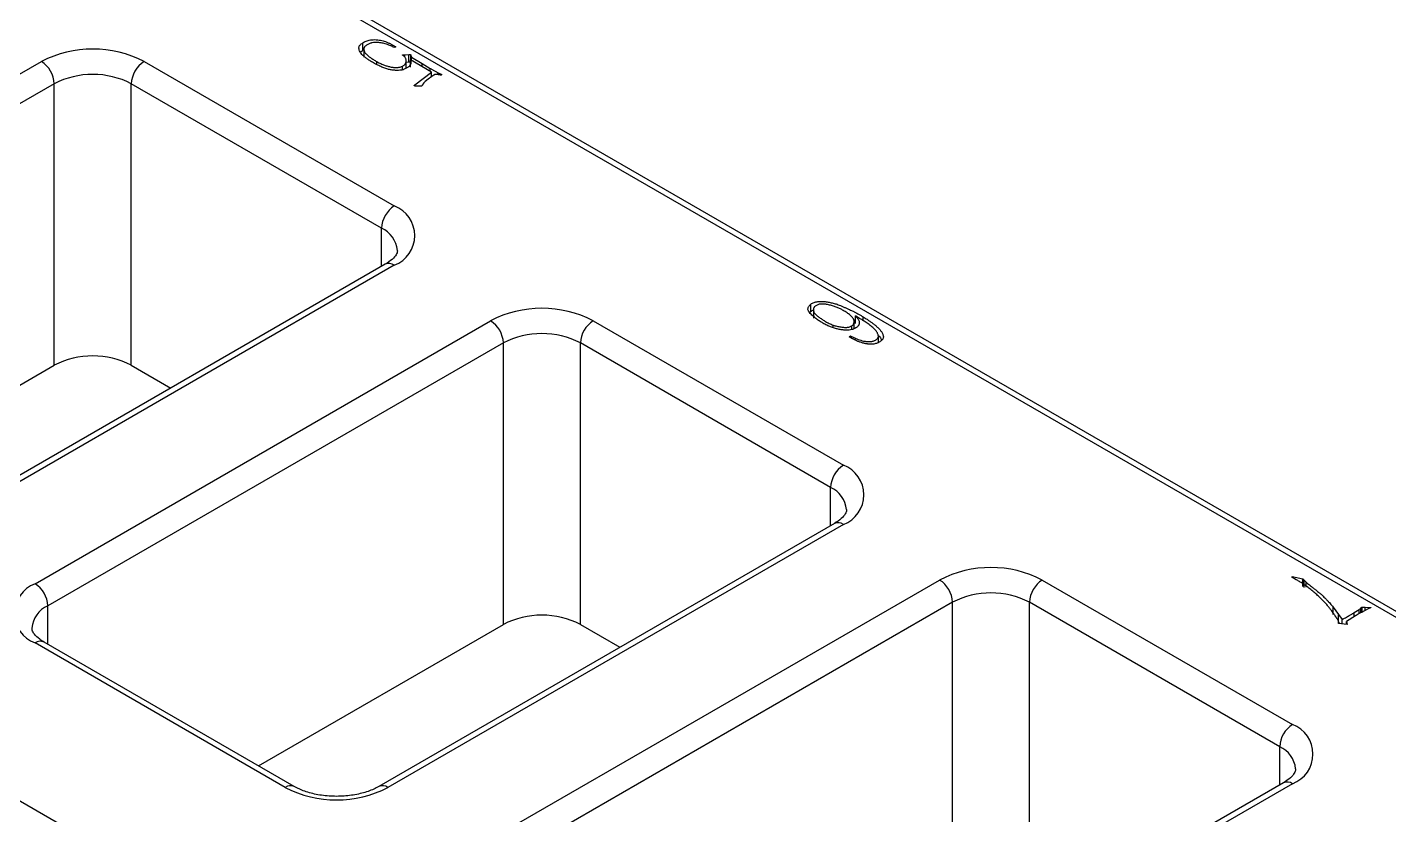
# Model space of a CAD drawing. Header units: millimetres. Extents: x 2 to 292, y 3 to 207.
# Drawn here: x 265.08 to 280.09, y 158.3 to 166.98 of the extents above; entities that cross this region are included whole.
import ezdxf

# ---------------------------------------------------------------- set-up
doc = ezdxf.new("R2010")
doc.units = ezdxf.units.MM

msp = doc.modelspace()

# ---------------------------------------------------------------- linework, layer by layer
at = {"color": 7, "linetype": 'Continuous', "lineweight": 25}
for p, q in [((287.93671684, 155.98576417), (245.79315157, 180.31472654)), ((288.03670866, 155.99566575), (245.89314339, 180.32462812)), ((237.79071259, 174.15784922), (278.60290738, 150.59747066)), ((268.75489715, 166.70269097), (268.78193317, 166.72307605)), ((268.78193317, 166.72307605), (268.78193317, 166.80472999)), ((268.79248937, 166.74762621), (268.79248937, 166.64555841)), ((269.11191494, 166.7787803), (269.1429042, 166.75951467)), ((269.1429042, 166.75951467), (269.1303044, 166.75224096)), ((260.2181304, 163.70082112), (265.23858871, 166.59907001)), ((266.36995938, 166.59906992), (269.12767575, 165.00707414)), ((268.93483522, 166.56909875), (268.93483522, 166.59831209)), ((269.24285229, 166.65148931), (269.23025196, 166.66131867)), ((269.24285229, 166.67390046), (269.28644109, 166.67665258)), ((269.24285229, 166.65148931), (269.24285229, 166.67390046)), ((269.25085492, 166.63743337), (269.24285229, 166.65148931)), ((269.25911096, 166.52762163), (269.25911096, 166.60927557)), ((269.25911096, 166.59327298), (269.28644109, 166.59499864)), ((269.28644109, 166.59499864), (269.28644109, 166.67665258)), ((269.5360558, 166.48222652), (269.30602225, 166.61895393)), ((269.30602225, 166.53729999), (269.30602225, 166.61895393)), ((269.31078959, 166.66534892), (269.31521632, 166.64804892)), ((269.31078959, 166.61612021), (269.31078959, 166.66534892)), ((269.31521632, 166.64804892), (269.43593754, 166.5758027)), ((269.31521632, 166.61348893), (269.31521632, 166.64804892)), ((269.43593754, 166.5758027), (269.5232853, 166.52400139)), ((269.21884439, 166.50816486), (269.21884439, 166.54857525)), ((269.35199472, 166.3415674), (269.5360558, 166.48222652)), ((269.54048253, 166.43307926), (269.5025127, 166.40329631)), ((269.53605553, 166.43497474), (269.53999758, 166.43269905)), ((269.5360558, 166.42960706), (269.5360558, 166.48222652)), ((269.56346916, 166.44772537), (269.54048253, 166.43307926)), ((269.59122286, 166.45568703), (269.57504716, 166.45696486)), ((269.61182556, 166.47426471), (269.65200889, 166.45637514)), ((269.61182556, 166.45421738), (269.61182556, 166.47426471)), ((269.65200889, 166.45637514), (269.64502806, 166.44703711)), ((265.38001005, 166.35412102), (260.35955174, 163.45587213)), ((265.38001005, 163.25126603), (265.38001005, 166.35412102)), ((268.98625437, 164.76212513), (266.228538, 166.3541209)), ((266.228538, 163.25126592), (266.228538, 166.3541209)), ((269.35199472, 166.3309045), (269.35199472, 166.3415674)), ((269.43134011, 166.32760955), (269.36459478, 166.32760955)), ((269.43474531, 166.33763554), (269.43134011, 166.32760955)), ((269.45313451, 166.36279881), (269.44291864, 166.34884111)), ((269.5025127, 166.40329631), (269.46914004, 166.3787226)), ((269.0276842, 164.36384928), (264.00722589, 161.46560039)), ((269.12767602, 164.3539477), (264.10721771, 161.45569881)), ((273.71880203, 163.84379101), (273.71880203, 163.92544495)), ((273.74586136, 163.87311854), (273.74586136, 163.77105073)), ((265.16787792, 160.8433927), (270.18833623, 163.74164159)), ((271.319707, 163.74164144), (274.07742324, 162.14964574)), ((273.70853269, 163.82972579), (273.71880203, 163.84379101)), ((274.18494881, 163.75668502), (274.21190172, 163.74338334)), ((274.19526952, 163.6621276), (274.19526952, 163.74152296)), ((274.25566016, 163.76827248), (274.21190119, 163.79471343)), ((274.21190119, 163.71305948), (274.21190119, 163.79471343)), ((273.96364862, 163.66604474), (273.96364862, 163.69386369)), ((274.1395369, 163.56460662), (274.15554216, 163.57384626)), ((274.15554216, 163.55536702), (274.15554216, 163.57384626)), ((274.17052616, 163.64583187), (274.17052616, 163.68590188)), ((274.46272815, 163.50720617), (274.46272815, 163.5801078)), ((270.32975735, 163.49669273), (265.30929904, 160.59844384)), ((270.32975735, 160.39383774), (270.32975735, 163.49669273)), ((273.93600186, 161.90469673), (271.17828562, 163.49669243)), ((271.17828562, 160.39383744), (271.17828562, 163.49669243)), ((274.17631529, 163.54337491), (274.1395369, 163.56460662)), ((262.68132517, 161.69334841), (265.38001005, 163.25126603)), ((266.228538, 163.25126592), (266.66448116, 162.99960129)), ((273.97743169, 161.50642087), (268.95697338, 158.60817198)), ((274.07742298, 161.4965196), (269.05696467, 158.59827071)), ((270.11762488, 157.9859646), (275.13808319, 160.88421349)), ((276.26945396, 160.88421334), (279.02717073, 159.29221734)), ((279.01945839, 160.91458829), (279.02286385, 160.921862)), ((279.06883658, 160.88608286), (279.01945839, 160.91458829)), ((279.02286385, 160.921862), (279.14120008, 160.89601076)), ((279.02286385, 160.91262237), (279.02286385, 160.921862)), ((279.14120008, 160.81435682), (279.14120008, 160.89601076)), ((279.15379988, 160.88342928), (279.17678678, 160.85954367)), ((279.15379988, 160.80177534), (279.15379988, 160.88342928)), ((279.17678678, 160.80606062), (279.17678678, 160.85954367)), ((275.27950484, 160.63926433), (270.25904652, 157.74101543)), ((275.27950484, 157.53640934), (275.27950484, 160.63926433)), ((278.88574935, 159.04726832), (276.12803259, 160.63926433)), ((276.12803259, 157.53640934), (276.12803259, 160.63926433)), ((279.47458745, 160.58559738), (279.53554365, 160.50263721)), ((279.47458745, 160.50394343), (279.47458745, 160.58559738)), ((279.77902836, 160.57163968), (279.78600946, 160.58097756)), ((279.77902836, 160.52211042), (279.77902836, 160.57163968)), ((279.78600946, 160.52573053), (279.78600946, 160.58097756)), ((279.79282039, 160.5292624), (279.79282039, 160.58490942)), ((279.86177948, 160.56495599), (279.81938292, 160.54303571)), ((279.82636349, 160.58422116), (279.87795545, 160.58215669)), ((279.82636349, 160.54664517), (279.82636349, 160.58422116)), ((279.88714978, 160.57684891), (279.86177948, 160.56495599)), ((279.87795545, 160.57253835), (279.87795545, 160.58215669)), ((279.53196828, 160.40503078), (279.53418151, 160.43560038)), ((279.53418151, 160.40479555), (279.53418151, 160.43560038)), ((279.53418178, 160.42283698), (279.53554365, 160.42098327)), ((279.53554365, 160.50263721), (279.57453528, 160.44828055)), ((279.53554365, 160.42098327), (279.53554365, 160.50263721)), ((279.53554365, 160.42098327), (279.54822642, 160.40330249)), ((279.57453528, 160.40050554), (279.57453528, 160.44828055)), ((279.72045583, 160.48867936), (279.62050853, 160.42822797)), ((279.62050853, 160.42822797), (279.63089457, 160.39451331)), ((279.62050853, 160.3956172), (279.62050853, 160.42822797)), ((279.70785603, 160.52524499), (279.76081039, 160.55836963)), ((279.76081039, 160.51254322), (279.76081039, 160.55836963)), ((267.63107246, 158.83592012), (270.32975735, 160.39383774)), ((271.17828562, 160.39383744), (271.61422839, 160.14217304)), ((279.63089457, 160.39451331), (279.53196828, 160.40503078)), ((267.92559442, 158.59827056), (265.16787818, 160.19026625)), ((268.02558624, 158.60817213), (265.26787, 160.20016783)), ((278.92717865, 158.64899277), (273.90672034, 155.75074388)), ((279.027171, 158.63909089), (274.00671268, 155.740842))]:
    msp.add_line(p, q, dxfattribs=at)
at = {"color": 8, "linetype": 'Continuous', "lineweight": 25}
for p, q in [((269.43593754, 166.54173487), (269.43593754, 166.5758027)), ((269.5232853, 166.48981676), (269.5232853, 166.52400139)), ((268.98625437, 164.33993256), (268.98625437, 164.76212513)), ((274.29346061, 163.74203139), (274.29346061, 163.78478583)), ((273.93600186, 161.48250416), (273.93600186, 161.90469673)), ((265.30929904, 160.17625127), (265.30929904, 160.59844384)), ((279.70785603, 160.48105875), (279.70785603, 160.52524499)), ((278.88574935, 158.62507575), (278.88574935, 159.04726832))]:
    msp.add_line(p, q, dxfattribs=at)
at = {"color": 7, "linetype": 'Continuous', "lineweight": 25}
for centre, radius, start, end in [((265.80427395, 165.50730148), 1.22961715, 62.609662926, 117.390327448), ((265.07296691, 166.34014892), 0.30736089, 2.605466057, 57.394526386), ((266.53558164, 166.34014852), 0.30736139, 122.605515184, 177.394484671), ((265.80427392, 165.5352947), 0.92221276, 62.609658802, 117.390325796), ((269.29329802, 164.74815274), 0.30736139, 122.605515184, 177.394484671), ((269.00373458, 164.68051087), 0.34929212, 290.783397104, 69.216649113), ((270.75402147, 162.64987226), 1.22961785, 62.60967442, 117.390310177), ((270.02271495, 163.48272108), 0.30736011, 2.605388661, 57.394549866), ((271.48532927, 163.48272004), 0.30736139, 122.605515184, 177.394484671), ((270.75402119, 162.6778653), 0.92221373, 62.609665742, 117.390293186), ((265.80427392, 162.43243971), 0.92221276, 62.609658802, 117.390325796), ((274.24304551, 161.89072434), 0.30736139, 122.605515184, 177.394484671), ((273.95348273, 161.82308272), 0.34929165, 290.78321693, 69.216736853), ((275.70376843, 159.7924435), 1.22961844, 62.609688527, 117.390296071), ((274.97246133, 160.625292), 0.30736126, 2.605505195, 57.39455657), ((276.43507623, 160.62529194), 0.30736139, 122.605515184, 177.394484671), ((265.2918198, 160.51682953), 0.34929228, 110.783464146, 249.216582071), ((265.00225664, 160.58447219), 0.30736011, 2.605388661, 57.394549866), ((275.70376871, 159.82043688), 0.92221376, 62.609705592, 117.390294408), ((270.75402119, 159.57501032), 0.92221373, 62.609665742, 117.390293186), ((279.19279299, 159.03329594), 0.30736139, 122.605515184, 177.394484671), ((278.90322932, 158.96565406), 0.3492922, 290.78343276, 69.216613457), ((268.4912794, 159.69003419), 1.22961268, 242.609578693, 297.39043671)]:
    msp.add_arc(centre, radius, start, end, dxfattribs=at)
at = {"color": 8, "linetype": 'Continuous', "lineweight": 25}
for centre, radius, start, end in [((268.86156931, 164.4870849), 0.30198261, 5.830653803, 65.613601765), ((269.06909203, 164.27217119), 0.10059563, 54.382515407, 114.30705608), ((273.81131513, 161.62965469), 0.30198494, 5.830895514, 65.613455287), ((274.01883948, 161.41474294), 0.10059547, 54.382789972, 114.307067469), ((265.42029165, 160.33334378), 0.28739763, 112.718181999, 176.086026532), ((265.2264622, 160.1084894), 0.10059593, 65.693043324, 125.617385189), ((278.76106426, 158.77222807), 0.30198264, 5.830657515, 65.613598054), ((267.98419795, 158.51643944), 0.10065141, 65.796618637, 125.608423439), ((268.99893736, 158.52193699), 0.09588537, 52.758656735, 116.105219488), ((278.96858627, 158.55731188), 0.1005981, 54.383001317, 114.30628422)]:
    msp.add_arc(centre, radius, start, end, dxfattribs=at)
at = {"color": 7, "linetype": 'Continuous', "lineweight": 25}
for points, knots in [([(268.88545714, 166.59103837), (268.8788654, 166.59516227), (268.86611433, 166.60313956), (268.84781105, 166.61474391), (268.8315805, 166.62595072), (268.8125109, 166.639763), (268.79154658, 166.65611738), (268.77094508, 166.67577982), (268.75465671, 166.6954588), (268.74439233, 166.71563417), (268.73803464, 166.73494889), (268.73695879, 166.752607), (268.74059987, 166.76799955), (268.74950667, 166.78150831), (268.76390159, 166.79355699), (268.77568174, 166.80085638), (268.78193348, 166.80473018)], [0, 0, 0, 0, 0.0681109916, 0.1317540665, 0.1904644394, 0.2453689233, 0.346155293, 0.4371389155, 0.5239669221, 0.6100173024, 0.6916167865, 0.7620362711, 0.8235667501, 0.8789587736, 0.935763273, 1, 1, 1, 1]), ([(268.78193348, 166.80473018), (268.78955127, 166.8093174), (268.80368789, 166.81783008), (268.82718131, 166.82811187), (268.8525404, 166.83529508), (268.88085894, 166.83952984), (268.91226256, 166.84079313), (268.94454595, 166.83856384), (268.97546665, 166.83416438), (269.00393186, 166.82726215), (269.03094215, 166.81758866), (269.05901329, 166.80632706), (269.08712262, 166.79351146), (269.1037972, 166.78360392), (269.11191514, 166.77878048)], [0, 0, 0, 0, 0.0865417693, 0.1605987506, 0.2307146666, 0.307420916, 0.3893659781, 0.476968609, 0.5622260047, 0.6392929336, 0.7188062294, 0.8118598995, 0.9084049586, 1, 1, 1, 1]), ([(268.82790615, 166.78349861), (268.82248471, 166.78037569), (268.81153169, 166.77406641), (268.80157405, 166.76413734), (268.79544639, 166.75505841), (268.79321916, 166.74675107), (268.79208626, 166.73730325), (268.79335101, 166.7268356), (268.79590005, 166.7158689), (268.800466, 166.70486458), (268.80739044, 166.69417582), (268.81959841, 166.68007548), (268.83876447, 166.66243176), (268.86555881, 166.64101207), (268.89772075, 166.61927264), (268.92215041, 166.60547591), (268.9348352, 166.59831214)], [0, 0, 0, 0, 0.060678161, 0.1225887784, 0.1562841741, 0.1943439396, 0.2377476632, 0.2865569104, 0.3385026448, 0.3900509551, 0.4420202033, 0.4952973018, 0.6068936586, 0.7283841354, 0.8589669509, 1, 1, 1, 1]), ([(269.13030421, 166.75224102), (269.12336295, 166.75564305), (269.10963672, 166.7623705), (269.08829656, 166.77200506), (269.06531068, 166.78096464), (269.0411175, 166.78950818), (269.01681135, 166.79673863), (268.99329566, 166.80273049), (268.96871145, 166.80637588), (268.94199262, 166.80879323), (268.91328567, 166.80894873), (268.88906587, 166.80618606), (268.87036406, 166.80184458), (268.85583977, 166.79734749), (268.84174517, 166.79095535), (268.83266421, 166.78606235), (268.82790615, 166.78349861)], [0, 0, 0, 0, 0.07990454043, 0.15800992675, 0.23758158848, 0.32317016103, 0.40670524737, 0.47746872928, 0.54814802739, 0.62872959295, 0.71439638547, 0.79879120375, 0.84327799436, 0.89097774215, 0.94287674079, 1, 1, 1, 1]), ([(269.26021959, 166.52468971), (269.25519167, 166.52214232), (269.24568792, 166.51732724), (269.23105689, 166.5113957), (269.21715404, 166.50701348), (269.19866314, 166.50330871), (269.17322907, 166.5014913), (269.14616637, 166.50128419), (269.12254949, 166.50288703), (269.10350068, 166.50480179), (269.08431835, 166.50847143), (269.0642897, 166.51274195), (269.04375004, 166.51838656), (269.02261545, 166.52530735), (269.00089099, 166.53351635), (268.9705284, 166.54665422), (268.93115831, 166.56549351), (268.90109575, 166.5822971), (268.88545714, 166.59103837)], [0, 0, 0, 0, 0.0461064075, 0.0871501075, 0.1230445437, 0.1549820523, 0.2215213266, 0.2986295967, 0.3411617442, 0.3853786663, 0.4316807007, 0.4802404757, 0.5325926001, 0.5883266086, 0.6477097176, 0.7115103401, 0.8499269954, 1, 1, 1, 1]), ([(268.9348352, 166.59831214), (268.94254485, 166.59430297), (268.95727017, 166.58664551), (268.97940813, 166.5763715), (268.99969322, 166.56726732), (269.02450441, 166.55730382), (269.05494441, 166.5470957), (269.08612572, 166.53932146), (269.11088554, 166.53498265), (269.1286388, 166.53305318), (269.14580519, 166.53243545), (269.16235549, 166.53311325), (269.17812879, 166.53502335), (269.19273366, 166.53840911), (269.20669721, 166.5426525), (269.21475577, 166.54658176), (269.21884418, 166.54857523)], [0, 0, 0, 0, 0.0959611136, 0.1832844312, 0.2626684621, 0.3335916871, 0.4627218057, 0.5876336494, 0.6467698783, 0.70175692, 0.7543510611, 0.8054082261, 0.8548360983, 0.9027059466, 0.9506390882, 1, 1, 1, 1]), ([(269.23025222, 166.66131879), (269.22834327, 166.66256764), (269.22499197, 166.66476008), (269.22105793, 166.66796668), (269.21852524, 166.66987239), (269.21653652, 166.67162786), (269.21938962, 166.67288314), (269.22419464, 166.67319639), (269.23242258, 166.67357802), (269.23899948, 166.67378135), (269.24285214, 166.67390046)], [0, 0, 0, 0, 0.1784363359, 0.3132569115, 0.4082690084, 0.4569168871, 0.4964324368, 0.5938534947, 0.7620848855, 1, 1, 1, 1]), ([(269.21884418, 166.54857523), (269.22282023, 166.55100939), (269.23054928, 166.55574118), (269.23997765, 166.56363766), (269.24744202, 166.57180185), (269.25393469, 166.58291048), (269.25834165, 166.59644046), (269.25972503, 166.61173914), (269.25716877, 166.62539026), (269.25286799, 166.63359338), (269.25085479, 166.63743328)], [0, 0, 0, 0, 0.10498978642, 0.20409044269, 0.30032618549, 0.39409636648, 0.57136942244, 0.73110604982, 0.8741300884, 1, 1, 1, 1]), ([(269.306022, 166.61895395), (269.30693113, 166.61338633), (269.30861376, 166.60308166), (269.31103507, 166.58812434), (269.30865963, 166.57326841), (269.30216623, 166.56066788), (269.29436985, 166.54978935), (269.28490251, 166.54152322), (269.27401113, 166.53280243), (269.26495308, 166.52747413), (269.26021959, 166.52468971)], [0, 0, 0, 0, 0.1636775995, 0.3029381935, 0.4386702611, 0.5970699481, 0.6859333532, 0.781953491, 0.8860547155, 1, 1, 1, 1]), ([(269.28644105, 166.6766527), (269.29039821, 166.67676094), (269.29654093, 166.67692897), (269.30561686, 166.67577009), (269.30884121, 166.67087255), (269.31003625, 166.66748451), (269.31078954, 166.66534886)], [0, 0, 0, 0, 0.3257790938, 0.5057075932, 0.688422248, 1, 1, 1, 1]), ([(269.28644105, 166.59499862), (269.29039821, 166.59510686), (269.29654093, 166.59527489), (269.30561686, 166.59411601), (269.30884121, 166.58921847), (269.31003625, 166.58583043), (269.31078954, 166.58369478)], [0, 0, 0, 0, 0.3257790938, 0.5057075932, 0.688422248, 1, 1, 1, 1]), ([(269.52328547, 166.52400165), (269.52657721, 166.52210121), (269.53367147, 166.51800544), (269.54502527, 166.511454), (269.55784078, 166.50404231), (269.57145344, 166.49624026), (269.58428882, 166.48863795), (269.59576191, 166.48255427), (269.60443855, 166.47778448), (269.6096503, 166.47530116), (269.61182544, 166.47426473)], [0, 0, 0, 0, 0.11301639047, 0.24356980706, 0.38971169129, 0.55339060164, 0.70927527815, 0.83599151928, 0.93155038355, 1, 1, 1, 1]), ([(269.5750473, 166.45696494), (269.57265238, 166.45525642), (269.56850285, 166.45229618), (269.56496497, 166.44908366), (269.563469, 166.44772527)], [0, 0, 0, 0, 0.577156903, 1, 1, 1, 1]), ([(269.64502793, 166.44703721), (269.6390826, 166.4485223), (269.62908652, 166.45101922), (269.61554158, 166.45424148), (269.60333276, 166.45549399), (269.59542966, 166.45562002), (269.59122287, 166.45568711)], [0, 0, 0, 0, 0.34482037, 0.5797578424, 0.7763067281, 1, 1, 1, 1]), ([(269.3645946, 166.32760963), (269.36167381, 166.32785273), (269.35663983, 166.3282717), (269.35086582, 166.33063315), (269.34831822, 166.33332472), (269.34640549, 166.33589024), (269.34757235, 166.3390678), (269.35035039, 166.34063802), (269.35199468, 166.34156742)], [0, 0, 0, 0, 0.2428527749, 0.4185562657, 0.5627413385, 0.6822232967, 0.8119107666, 1, 1, 1, 1]), ([(269.44291842, 166.3488412), (269.44180557, 166.34744059), (269.43985312, 166.34498327), (269.43770389, 166.34165077), (269.43601004, 166.33933551), (269.43508662, 166.33809421), (269.4347455, 166.33763565)], [0, 0, 0, 0, 0.3800052952, 0.666709348, 0.8768774777, 1, 1, 1, 1]), ([(269.46913987, 166.37872267), (269.46616622, 166.37634391), (269.45991662, 166.37134458), (269.45546699, 166.36573792), (269.45313457, 166.36279899)], [0, 0, 0, 0, 0.4758157777, 1, 1, 1, 1]), ([(269.16039066, 164.51785959), (269.16087607, 164.51460381), (269.16286964, 164.50123224), (269.1521469, 164.47458261), (269.11209052, 164.41954364), (269.05559945, 164.38226878), (269.0276842, 164.36384928)], [0, 0, 0, 0, 0.10294585288, 0.42280173081, 0.71477557217, 1, 1, 1, 1]), ([(273.78316353, 163.75834476), (273.7773023, 163.76296832), (273.76514626, 163.77255748), (273.74769751, 163.78804438), (273.73002875, 163.80497804), (273.71260834, 163.82271871), (273.69727089, 163.84036949), (273.68799471, 163.85754273), (273.68491111, 163.87345895), (273.68887521, 163.88771376), (273.69601608, 163.89980579), (273.70286838, 163.91026378), (273.71000615, 163.91881926), (273.71607501, 163.92339098), (273.71880178, 163.92544507)], [0, 0, 0, 0, 0.0925342226, 0.191913928, 0.2982938214, 0.4117999886, 0.5214091591, 0.6165111132, 0.7010370604, 0.777532948, 0.8474994056, 0.9071580381, 0.9582857354, 1, 1, 1, 1]), ([(273.71880178, 163.92544507), (273.72405733, 163.92903428), (273.73453567, 163.9361903), (273.75160468, 163.94301452), (273.76723247, 163.94736706), (273.78145262, 163.94999688), (273.79773916, 163.95263679), (273.81625526, 163.95451045), (273.83612789, 163.95569969), (273.85702187, 163.95526121), (273.87835856, 163.95324994), (273.90749435, 163.94865571), (273.94315406, 163.94078064), (273.97896843, 163.93194544), (274.00818583, 163.92269135), (274.03291993, 163.91357594), (274.06066753, 163.90243939), (274.08995834, 163.88974913), (274.11850909, 163.87698382), (274.14398933, 163.8654059), (274.16518802, 163.85576878), (274.18733947, 163.84538121), (274.21111356, 163.83334284), (274.23781587, 163.81845498), (274.2650712, 163.80220479), (274.28361117, 163.79082909), (274.29346025, 163.78478592)], [0, 0, 0, 0, 0.03534164028, 0.07046294076, 0.08937278453, 0.1107953826, 0.13538501643, 0.16302673329, 0.19257312983, 0.22225781139, 0.25379942072, 0.28654289827, 0.3536497914, 0.41994659238, 0.45601580258, 0.49868086196, 0.54771698721, 0.60319688089, 0.6581876434, 0.70502547026, 0.74444841207, 0.77572535366, 0.829334894, 0.88214142618, 0.93738946718, 1, 1, 1, 1]), ([(273.77175549, 163.90686745), (273.76797906, 163.90422639), (273.7604099, 163.89893286), (273.75252709, 163.88938282), (273.74769445, 163.87878039), (273.74563829, 163.86732044), (273.74590281, 163.85545889), (273.74904579, 163.84360689), (273.75466083, 163.83200343), (273.76608203, 163.81681032), (273.78494518, 163.7978688), (273.81455577, 163.7764282), (273.84721787, 163.75485413), (273.88145367, 163.73301829), (273.91920935, 163.7117), (273.9485615, 163.69991917), (273.96364885, 163.69386369)], [0, 0, 0, 0, 0.0387538289, 0.0776750464, 0.1189052653, 0.1626866988, 0.2080660078, 0.253194685, 0.2984060407, 0.3444089623, 0.4408667952, 0.5453799044, 0.6550641892, 0.7661431642, 0.8797948639, 1, 1, 1, 1]), ([(274.07636705, 163.85585271), (274.06579623, 163.86155943), (274.04410149, 163.87327148), (274.00789198, 163.88918029), (273.9681953, 163.9035849), (273.93274285, 163.91364191), (273.90374392, 163.92020411), (273.88213183, 163.92350008), (273.86106574, 163.92571133), (273.84051991, 163.92619193), (273.82060339, 163.92517492), (273.80236115, 163.92124417), (273.78543182, 163.91536027), (273.7764228, 163.90976579), (273.77175549, 163.90686745)], [0, 0, 0, 0, 0.12405383736, 0.25459867098, 0.38951273692, 0.52555987849, 0.59272391511, 0.65624433108, 0.71697734245, 0.77592090073, 0.83225036964, 0.88705788775, 0.94148806161, 1, 1, 1, 1]), ([(273.71880203, 163.84379101), (273.72805709, 163.8505313), (273.73833076, 163.85801341), (273.75322543, 163.86125681), (273.75470219, 163.86157839)], [0, 0, 0, 0, 0.90085320708, 1, 1, 1, 1]), ([(274.21411481, 163.66211463), (274.20692573, 163.6582975), (274.19327058, 163.65104713), (274.16890482, 163.6431339), (274.14112535, 163.63891818), (274.1153771, 163.63798053), (274.09240029, 163.63855762), (274.07333831, 163.64020909), (274.05303204, 163.64280742), (274.02428905, 163.64767133), (273.98798939, 163.65597921), (273.95299128, 163.66704456), (273.9259329, 163.67791803), (273.9047556, 163.68704809), (273.88359576, 163.69762426), (273.85517125, 163.71307825), (273.82113181, 163.73319692), (273.7956332, 163.75008562), (273.78316353, 163.75834476)], [0, 0, 0, 0, 0.0568162092, 0.1079182183, 0.1611444317, 0.2228655065, 0.2576491381, 0.2950859423, 0.3350684667, 0.37883962, 0.4695961261, 0.5621588137, 0.6107117834, 0.6617365991, 0.7161831027, 0.7737726176, 0.8893672758, 1, 1, 1, 1]), ([(274.1705259, 163.68590185), (274.17386015, 163.68853237), (274.18057398, 163.69382918), (274.18784745, 163.70285798), (274.19263467, 163.71268814), (274.19581043, 163.72642994), (274.19511584, 163.74336502), (274.1895375, 163.75979069), (274.18091092, 163.77221764), (274.17300563, 163.78245617), (274.16224107, 163.7933441), (274.1497608, 163.80517418), (274.13477765, 163.8174704), (274.11758385, 163.83017444), (274.09791443, 163.84304231), (274.08369442, 163.85149642), (274.07636705, 163.85585271)], [0, 0, 0, 0, 0.0502482827, 0.1011799025, 0.1527560306, 0.2074315114, 0.3147305713, 0.4129852956, 0.4639219429, 0.5212138, 0.5859945159, 0.6573368411, 0.7351087418, 0.8180155511, 0.9062258986, 1, 1, 1, 1]), ([(274.15554222, 163.57384635), (274.16349475, 163.57051885), (274.17922928, 163.56393523), (274.20195476, 163.55311241), (274.22600903, 163.54206224), (274.25291252, 163.53125191), (274.28323371, 163.52141657), (274.31120021, 163.51586576), (274.334037, 163.51272976), (274.35095966, 163.51161648), (274.36745954, 163.51179254), (274.38326714, 163.51327274), (274.39824939, 163.51589178), (274.41205023, 163.51988695), (274.42465509, 163.52516432), (274.43563928, 163.53165601), (274.4452312, 163.53861632), (274.45254016, 163.54594205), (274.45840109, 163.55311363), (274.46200147, 163.56068681), (274.4630154, 163.56909058), (274.46225952, 163.57868085), (274.45933356, 163.58978142), (274.45464905, 163.60222446), (274.44754639, 163.6157886), (274.43734892, 163.63001813), (274.42450703, 163.64488227), (274.40345361, 163.66571253), (274.37205064, 163.69180079), (274.33709858, 163.71684322), (274.30834915, 163.73570382), (274.28872016, 163.74816586), (274.27164558, 163.75894846), (274.26068637, 163.76534091), (274.25566049, 163.76827248)], [0, 0, 0, 0, 0.0366361081, 0.0724865132, 0.1098930231, 0.1513050295, 0.1947061857, 0.2391790359, 0.2611149549, 0.2822087919, 0.302542727, 0.3224914769, 0.3417819416, 0.3607228571, 0.3798264396, 0.3995922628, 0.4192054871, 0.4371469438, 0.4541120206, 0.4703449488, 0.487561918, 0.5083322534, 0.532290827, 0.5600378137, 0.5905849951, 0.6237356558, 0.6594394072, 0.6978677662, 0.7795138783, 0.8644766058, 0.9055941008, 0.9418759671, 0.9733444044, 1, 1, 1, 1]), ([(274.21190131, 163.79471365), (274.21707679, 163.78844273), (274.22643153, 163.77710796), (274.23856954, 163.76101078), (274.24653388, 163.74601936), (274.25210859, 163.73097946), (274.25277548, 163.71482369), (274.24962576, 163.70082608), (274.24411332, 163.68911358), (274.23638234, 163.6801888), (274.22678266, 163.67090224), (274.21846537, 163.66513259), (274.21411481, 163.66211463)], [0, 0, 0, 0, 0.1463735555, 0.2645721019, 0.3693731479, 0.4763209741, 0.5875108792, 0.7079814155, 0.7726477821, 0.8421237931, 0.917418966, 1, 1, 1, 1]), ([(274.29346025, 163.78478592), (274.3013723, 163.77998183), (274.31625858, 163.77094307), (274.33684041, 163.7580544), (274.35445736, 163.74684326), (274.37377607, 163.73346705), (274.39665947, 163.71656241), (274.42358861, 163.695315), (274.44957672, 163.67338873), (274.46899667, 163.65495106), (274.48234393, 163.63999225), (274.49160648, 163.62801479), (274.49968226, 163.61486529), (274.50786662, 163.60118596), (274.51364003, 163.58723497), (274.51728298, 163.57372053), (274.51796365, 163.56091714), (274.51615106, 163.5486928), (274.51048669, 163.53697956), (274.50117316, 163.52563613), (274.48765259, 163.51473963), (274.47638988, 163.50822654), (274.47054019, 163.50484375)], [0, 0, 0, 0, 0.06057988429, 0.11397908835, 0.16020718735, 0.19889157578, 0.27311004008, 0.35623967661, 0.4394577111, 0.51587144683, 0.55323531864, 0.59318539082, 0.63562755641, 0.68070075239, 0.72536629093, 0.76652791551, 0.80547333673, 0.84218112012, 0.87821340878, 0.91598540628, 0.95636410124, 1, 1, 1, 1]), ([(273.96364885, 163.69386369), (273.97725714, 163.68960897), (274.00429663, 163.6811549), (274.04037198, 163.67400087), (274.06866497, 163.67032085), (274.0881265, 163.6685384), (274.10595544, 163.66857012), (274.12203062, 163.6697836), (274.13637362, 163.67232), (274.14933588, 163.67571912), (274.16074361, 163.68033505), (274.16726229, 163.68404463), (274.1705259, 163.68590185)], [0, 0, 0, 0, 0.2076094855, 0.4125173423, 0.5094188, 0.5971694508, 0.6764456776, 0.7480261697, 0.8141023953, 0.8771915804, 0.9385153561, 1, 1, 1, 1]), ([(274.46189101, 163.57841495), (274.46392209, 163.57695845), (274.48408104, 163.56250229), (274.490968, 163.54382126), (274.49716107, 163.5270224)], [0, 0, 0, 0, 0.1007532334, 1, 1, 1, 1]), ([(274.47054019, 163.50484375), (274.464115, 163.50170173), (274.45197316, 163.49576418), (274.43230811, 163.48927107), (274.41344262, 163.48483262), (274.39500993, 163.48333808), (274.3780256, 163.48361934), (274.36246851, 163.4837999), (274.34843251, 163.48498051), (274.33533078, 163.48652331), (274.32226139, 163.48908903), (274.30803903, 163.49231209), (274.29238956, 163.49673315), (274.27576054, 163.50184838), (274.25930208, 163.50716354), (274.24429721, 163.51226041), (274.23140205, 163.51694454), (274.21631085, 163.52286282), (274.19766051, 163.53131386), (274.1838375, 163.53912455), (274.17631505, 163.54337512)], [0, 0, 0, 0, 0.07544704266, 0.14257396188, 0.2025760302, 0.25720459047, 0.30816371359, 0.35509039822, 0.39674616968, 0.43532730799, 0.47497075468, 0.52048726544, 0.57245557808, 0.63126867636, 0.68967414542, 0.74176224687, 0.78756880144, 0.82643828807, 0.90554812104, 1, 1, 1, 1]), ([(274.11013842, 161.66043103), (274.11062361, 161.65717537), (274.11261633, 161.64380414), (274.10189503, 161.61715397), (274.06183828, 161.5621151), (274.00534702, 161.52484032), (273.97743169, 161.50642087)], [0, 0, 0, 0, 0.1029449364, 0.4228017483, 0.7147756653, 1, 1, 1, 1]), ([(279.53418181, 160.43560033), (279.53239908, 160.43805224), (279.52912744, 160.44255197), (279.52496653, 160.44879344), (279.52130463, 160.45380574), (279.51872303, 160.45754795), (279.51659174, 160.46069912), (279.5143715, 160.46398727), (279.51123607, 160.46831533), (279.5075113, 160.47378023), (279.50341004, 160.48035976), (279.49811331, 160.48787384), (279.49236883, 160.49653396), (279.48400133, 160.50932423), (279.47319803, 160.52529882), (279.45992444, 160.54343804), (279.44786066, 160.56016032), (279.43186694, 160.58059589), (279.410297, 160.60570581), (279.38211105, 160.63695641), (279.34938264, 160.67020203), (279.3134938, 160.70576581), (279.27315357, 160.74220906), (279.23712787, 160.77236207), (279.20714613, 160.79564248), (279.18520741, 160.81212881), (279.16335759, 160.82739583), (279.14249476, 160.84168833), (279.12223281, 160.8547106), (279.10328858, 160.86645092), (279.08575461, 160.87684902), (279.07426209, 160.88312164), (279.06883615, 160.88608312)], [0, 0, 0, 0, 0.0150832832, 0.0276806715, 0.0379316335, 0.0459387105, 0.0505291043, 0.0571212279, 0.0659568929, 0.0771394031, 0.0904306395, 0.1056166322, 0.1231505927, 0.143033228, 0.18317288, 0.2204162891, 0.2547294163, 0.2859239461, 0.3476002191, 0.4136915409, 0.4857571516, 0.564490143, 0.6471393849, 0.731021597, 0.7722086904, 0.8116897515, 0.8489331607, 0.8845348588, 0.917704421, 0.9482125838, 0.9755497463, 1, 1, 1, 1]), ([(279.14120055, 160.89601085), (279.14270247, 160.89433), (279.14534722, 160.89137019), (279.14915549, 160.8876402), (279.15176558, 160.88509324), (279.15328279, 160.88385252), (279.15380047, 160.88342918)], [0, 0, 0, 0, 0.3900244626, 0.6867966825, 0.8931339555, 1, 1, 1, 1]), ([(279.17678681, 160.85954366), (279.18239977, 160.85492145), (279.19436783, 160.84506589), (279.21360045, 160.82938597), (279.23560744, 160.81205228), (279.25908216, 160.79361154), (279.28198091, 160.77544694), (279.30272373, 160.75902391), (279.31993907, 160.74492804), (279.33510696, 160.73247247), (279.34957573, 160.71969118), (279.36511477, 160.70466027), (279.38327307, 160.6867548), (279.40314659, 160.66654158), (279.42296262, 160.64532209), (279.4420795, 160.6245619), (279.45899369, 160.60474913), (279.46951163, 160.5918315), (279.4745876, 160.58559744)], [0, 0, 0, 0, 0.052243443, 0.1113945042, 0.1778100994, 0.2511375543, 0.3231937004, 0.3857301039, 0.4392412822, 0.4828149588, 0.526634846, 0.5805125083, 0.6447949078, 0.7186658465, 0.7956013791, 0.867898314, 0.9362476285, 1, 1, 1, 1]), ([(279.76081008, 160.55836991), (279.76479811, 160.56074447), (279.7716457, 160.56482168), (279.77685393, 160.56963119), (279.77902889, 160.57163965)], [0, 0, 0, 0, 0.5823993988, 1, 1, 1, 1]), ([(279.78600992, 160.5809776), (279.78703323, 160.58189701), (279.78881814, 160.58350068), (279.79162362, 160.58448807), (279.79282069, 160.58490938)], [0, 0, 0, 0, 0.5733133534, 1, 1, 1, 1]), ([(279.79282069, 160.58490938), (279.79422834, 160.58517915), (279.79785968, 160.58587508), (279.80506336, 160.58566776), (279.81483065, 160.58537696), (279.82222632, 160.58463589), (279.82636372, 160.58422132)], [0, 0, 0, 0, 0.1305020911, 0.3366602458, 0.6289044269, 1, 1, 1, 1]), ([(279.87795528, 160.58215714), (279.88010719, 160.58196675), (279.88340089, 160.58167535), (279.88802211, 160.58097435), (279.88887917, 160.57879098), (279.88782127, 160.57760316), (279.88714981, 160.57684924)], [0, 0, 0, 0, 0.3942395217, 0.6034201523, 0.7482900867, 1, 1, 1, 1]), ([(279.5745356, 160.44828029), (279.58277463, 160.45289457), (279.59856077, 160.46173563), (279.62094038, 160.47443892), (279.64093152, 160.48603057), (279.6587108, 160.49627749), (279.67424497, 160.50526502), (279.68762809, 160.51293869), (279.69862717, 160.51943689), (279.70503264, 160.52346779), (279.70785637, 160.52524473)], [0, 0, 0, 0, 0.18263388094, 0.34993035487, 0.49934346311, 0.63343214999, 0.74964234529, 0.84925108411, 0.93354507553, 1, 1, 1, 1]), ([(279.81938268, 160.543036), (279.80923, 160.53795701), (279.78997058, 160.52832226), (279.76335039, 160.51412487), (279.74032272, 160.50118539), (279.72675406, 160.49264377), (279.72045629, 160.48867925)], [0, 0, 0, 0, 0.29488248248, 0.55938562524, 0.79549286873, 1, 1, 1, 1]), ([(265.26787, 160.20016783), (265.25165209, 160.21026081), (265.20468304, 160.23949131), (265.15569187, 160.28975922), (265.13474417, 160.33041737), (265.1350375, 160.34611847), (265.13516354, 160.35286459)], [0, 0, 0, 0, 0.1597100183, 0.4625398426, 0.7690756023, 1, 1, 1, 1]), ([(279.05988538, 158.80300293), (279.060371, 158.79974704), (279.06236543, 158.78637512), (279.05164118, 158.75972606), (279.01158541, 158.70468693), (278.95509404, 158.6674122), (278.92717865, 158.64899277)], [0, 0, 0, 0, 0.1029468038, 0.4228018546, 0.7147757179, 1, 1, 1, 1]), ([(268.95697338, 158.60817198), (268.93873069, 158.59839306), (268.8851715, 158.56968285), (268.77114853, 158.53050491), (268.61554788, 158.50232966), (268.44840494, 158.49650585), (268.28478012, 158.51426084), (268.13612935, 158.55249205), (268.06189332, 158.58988441), (268.02558624, 158.60817213)], [0, 0, 0, 0, 0.0781720902, 0.2295075697, 0.383513362, 0.5395668249, 0.6961980259, 0.8514176438, 1, 1, 1, 1])]:
    msp.add_open_spline(points, degree=3, knots=knots, dxfattribs=at)

doc.saveas('drawing.dxf')
